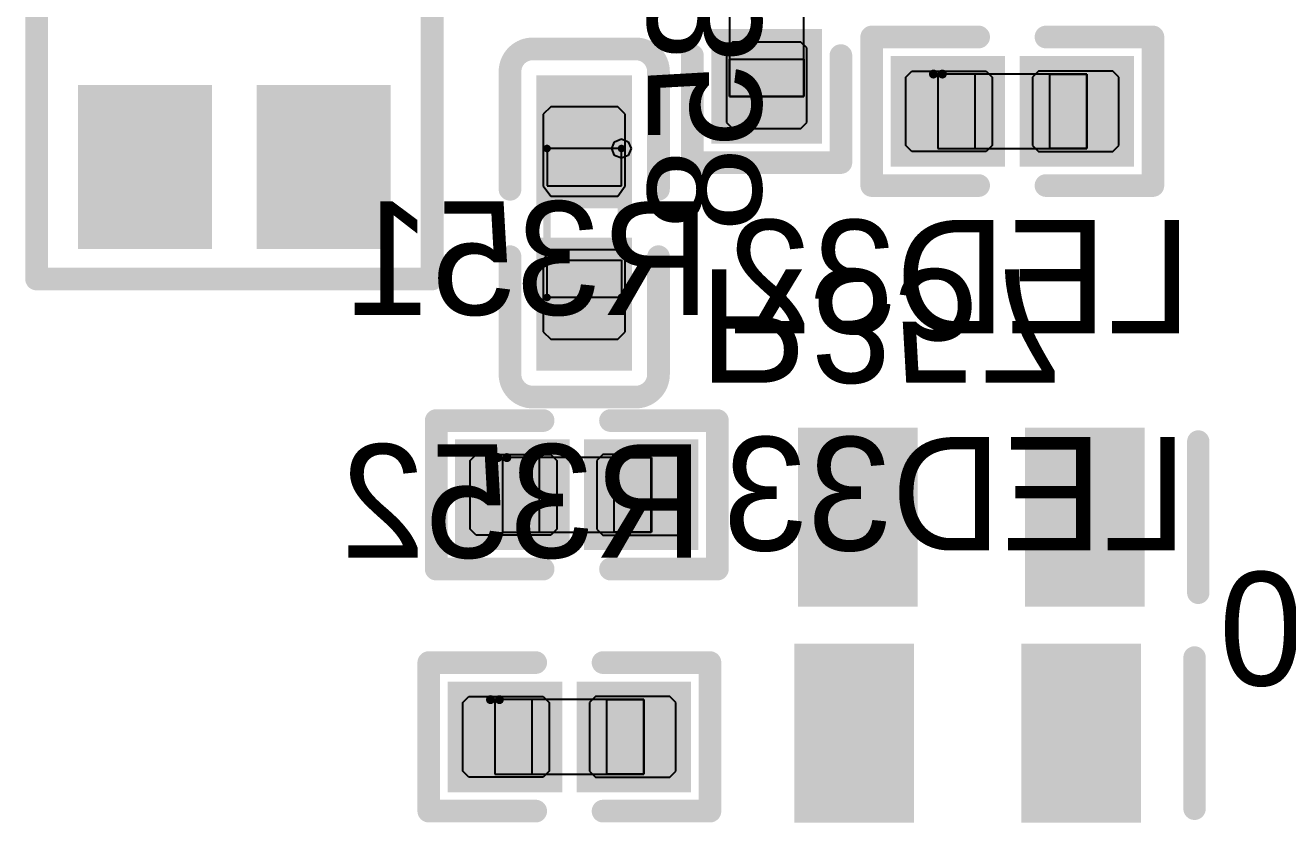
# Model space of a CAD drawing. Header units: millimetres. Extents: x 892 to 1144, y 1011 to 1123.
# Drawn here: x 955.6 to 964.07, y 1030.6 to 1035.95 of the extents above; entities that cross this region are included whole.
import ezdxf

# ---------------------------------------------------------------- set-up
doc = ezdxf.new("R2010")
doc.units = ezdxf.units.MM
for name, color, linetype in [('BottomLayer', 5, 'Continuous'), ('BottomOverlay', 54, 'Continuous'), ('BottomPaste', 16, 'Continuous'), ('BottomSolder', 6, 'Continuous'), ('Mechanical15', 56, 'Continuous'), ('Mechanical4', 56, 'Continuous'), ('Mechanical5', 56, 'Continuous'), ('Mechanical6', 56, 'Continuous')]:
    doc.layers.add(name, color=color, linetype=linetype)

msp = doc.modelspace()

# ---------------------------------------------------------------- linework, layer by layer
at = {"layer": 'BottomLayer'}
for points in [[(960.305, 1035.825), (960.305, 1035.2594), (960.845, 1035.825), (960.845, 1035.2594)], [(961.5094, 1035.105), (962.075, 1035.105), (961.5094, 1035.645), (962.075, 1035.645)], [(962.375, 1035.105), (962.9406, 1035.105), (962.375, 1035.645), (962.9406, 1035.645)], [(959.08, 1035.5651), (959.08, 1034.775), (959.62, 1035.5651), (959.62, 1034.775)], [(956.8, 1035.5001), (956.0001, 1035.5001), (956.8, 1034.5001), (956.0001, 1034.5001)], [(957.9999, 1035.5001), (957.1999, 1035.5001), (957.9999, 1034.5001), (957.1999, 1034.5001)], [(959.08, 1034.475), (959.08, 1033.6849), (959.62, 1034.475), (959.62, 1033.6849)], [(960.888, 1032.15), (961.488, 1032.15), (960.888, 1033.15), (961.488, 1033.15)], [(962.412, 1032.15), (963.012, 1032.15), (962.412, 1033.15), (963.012, 1033.15)], [(958.5844, 1032.53), (959.15, 1032.53), (958.5844, 1033.07), (959.15, 1033.07)], [(959.45, 1032.53), (960.0156, 1032.53), (959.45, 1033.07), (960.0156, 1033.07)], [(960.863, 1030.7), (961.463, 1030.7), (960.863, 1031.7), (961.463, 1031.7)], [(962.387, 1030.7), (962.987, 1030.7), (962.387, 1031.7), (962.987, 1031.7)], [(958.5344, 1030.905), (959.1, 1030.905), (958.5344, 1031.445), (959.1, 1031.445)], [(959.4, 1030.905), (959.9656, 1030.905), (959.4, 1031.445), (959.9656, 1031.445)]]:
    msp.add_solid(points, dxfattribs=at)
at = {"layer": 'BottomOverlay'}
for points, const_width in [([(955.6716, 1034.249), (955.6716, 1037.551)], 0.1524), ([(958.3284, 1034.249), (958.3284, 1037.4291)], 0.1524), ([(961.2808, 1035.8736), (961.9988, 1035.8736)], 0.1524), ([(961.2808, 1034.8764), (961.2808, 1035.8736)], 0.1524), ([(962.4512, 1035.8736), (963.1692, 1035.8736)], 0.1524), ([(963.1692, 1034.8764), (963.1692, 1035.8736)], 0.1524), ([(959.0038, 1035.7937), (959.6962, 1035.7937)], 0.1524), ([(960.0764, 1035.0308), (960.0764, 1035.7488)], 0.1524), ([(961.0736, 1035.0308), (961.0736, 1035.7488)], 0.1524), ([(958.8514, 1034.8512), (958.8514, 1035.6413)], 0.1524), ([(959.8486, 1034.8512), (959.8486, 1035.6413)], 0.1524), ([(960.0764, 1035.0308), (961.0736, 1035.0308)], 0.1524), ([(961.2808, 1034.8764), (961.9988, 1034.8764)], 0.1524), ([(962.4512, 1034.8764), (963.1692, 1034.8764)], 0.1524), ([(958.8514, 1033.6087), (958.8514, 1034.3988)], 0.1524), ([(959.8486, 1033.6087), (959.8486, 1034.3988)], 0.1524), ([(955.6716, 1034.249), (958.3284, 1034.249)], 0.1524), ([(959.0038, 1033.4563), (959.6962, 1033.4563)], 0.1524), ([(958.3558, 1033.2986), (959.0738, 1033.2986)], 0.1524), ([(958.3558, 1032.3014), (958.3558, 1033.2986)], 0.1524), ([(959.5262, 1033.2986), (960.2442, 1033.2986)], 0.1524), ([(960.2442, 1032.3014), (960.2442, 1033.2986)], 0.1524), ([(963.474, 1032.142), (963.474, 1033.158)], 0.15), ([(958.3558, 1032.3014), (959.0738, 1032.3014)], 0.1524), ([(959.5262, 1032.3014), (960.2442, 1032.3014)], 0.1524), ([(958.3058, 1031.6736), (959.0238, 1031.6736)], 0.1524), ([(958.3058, 1030.6764), (958.3058, 1031.6736)], 0.1524), ([(959.4762, 1031.6736), (960.1942, 1031.6736)], 0.1524), ([(960.1942, 1030.6764), (960.1942, 1031.6736)], 0.1524), ([(963.449, 1030.692), (963.449, 1031.708)], 0.15), ([(958.3058, 1030.6764), (959.0238, 1030.6764)], 0.1524), ([(959.4762, 1030.6764), (960.1942, 1030.6764)], 0.1524)]:
    msp.add_lwpolyline(points, dxfattribs=dict(at, const_width=const_width))
for points, const_width in [([(961.2427, 1035.8736, 1), (961.3189, 1035.8736, 1)], 0.0762), ([(961.2427, 1035.8736, 1), (961.3189, 1035.8736, 1)], 0.0762), ([(961.9607, 1035.8736, 1), (962.0369, 1035.8736, 1)], 0.0762), ([(962.4131, 1035.8736, 1), (962.4893, 1035.8736, 1)], 0.0762), ([(963.1311, 1035.8736, 1), (963.2073, 1035.8736, 1)], 0.0762), ([(963.1311, 1035.8736, 1), (963.2073, 1035.8736, 1)], 0.0762), ([(958.9657, 1035.7937, 1), (959.0419, 1035.7937, 1)], 0.0762), ([(958.9657, 1035.7937, 1), (959.0419, 1035.7937, 1)], 0.0762), ([(959.6581, 1035.7937, 1), (959.7343, 1035.7937, 1)], 0.0762), ([(959.6581, 1035.7937, 1), (959.7343, 1035.7937, 1)], 0.0762), ([(960.0383, 1035.7488, 1), (960.1145, 1035.7488, 1)], 0.0762), ([(961.0355, 1035.7488, 1), (961.1117, 1035.7488, 1)], 0.0762), ([(958.8133, 1035.6413, 1), (958.8895, 1035.6413, 1)], 0.0762), ([(958.8133, 1035.6413, 1), (958.8895, 1035.6413, 1)], 0.0762), ([(959.8105, 1035.6413, 1), (959.8867, 1035.6413, 1)], 0.0762), ([(959.8105, 1035.6413, 1), (959.8867, 1035.6413, 1)], 0.0762), ([(960.0383, 1035.0308, 1), (960.1145, 1035.0308, 1)], 0.0762), ([(960.0383, 1035.0308, 1), (960.1145, 1035.0308, 1)], 0.0762), ([(961.0355, 1035.0308, 1), (961.1117, 1035.0308, 1)], 0.0762), ([(961.0355, 1035.0308, 1), (961.1117, 1035.0308, 1)], 0.0762), ([(961.2427, 1034.8764, 1), (961.3189, 1034.8764, 1)], 0.0762), ([(961.2427, 1034.8764, 1), (961.3189, 1034.8764, 1)], 0.0762), ([(961.9607, 1034.8764, 1), (962.0369, 1034.8764, 1)], 0.0762), ([(962.4131, 1034.8764, 1), (962.4893, 1034.8764, 1)], 0.0762), ([(963.1311, 1034.8764, 1), (963.2073, 1034.8764, 1)], 0.0762), ([(963.1311, 1034.8764, 1), (963.2073, 1034.8764, 1)], 0.0762), ([(958.8133, 1034.8512, 1), (958.8895, 1034.8512, 1)], 0.0762), ([(959.8105, 1034.8512, 1), (959.8867, 1034.8512, 1)], 0.0762), ([(958.8133, 1034.3988, 1), (958.8895, 1034.3988, 1)], 0.0762), ([(959.8105, 1034.3988, 1), (959.8867, 1034.3988, 1)], 0.0762), ([(955.6335, 1034.249, 1), (955.7097, 1034.249, 1)], 0.0762), ([(955.6335, 1034.249, 1), (955.7097, 1034.249, 1)], 0.0762), ([(958.2903, 1034.249, 1), (958.3665, 1034.249, 1)], 0.0762), ([(958.2903, 1034.249, 1), (958.3665, 1034.249, 1)], 0.0762), ([(958.8133, 1033.6087, 1), (958.8895, 1033.6087, 1)], 0.0762), ([(958.8133, 1033.6087, 1), (958.8895, 1033.6087, 1)], 0.0762), ([(959.8105, 1033.6087, 1), (959.8867, 1033.6087, 1)], 0.0762), ([(959.8105, 1033.6087, 1), (959.8867, 1033.6087, 1)], 0.0762), ([(958.9657, 1033.4563, 1), (959.0419, 1033.4563, 1)], 0.0762), ([(958.9657, 1033.4563, 1), (959.0419, 1033.4563, 1)], 0.0762), ([(959.6581, 1033.4563, 1), (959.7343, 1033.4563, 1)], 0.0762), ([(959.6581, 1033.4563, 1), (959.7343, 1033.4563, 1)], 0.0762), ([(958.3177, 1033.2986, 1), (958.3939, 1033.2986, 1)], 0.0762), ([(958.3177, 1033.2986, 1), (958.3939, 1033.2986, 1)], 0.0762), ([(959.0357, 1033.2986, 1), (959.1119, 1033.2986, 1)], 0.0762), ([(959.4881, 1033.2986, 1), (959.5643, 1033.2986, 1)], 0.0762), ([(960.2061, 1033.2986, 1), (960.2823, 1033.2986, 1)], 0.0762), ([(960.2061, 1033.2986, 1), (960.2823, 1033.2986, 1)], 0.0762), ([(963.4365, 1033.158, 1), (963.5115, 1033.158, 1)], 0.075), ([(958.3177, 1032.3014, 1), (958.3939, 1032.3014, 1)], 0.0762), ([(958.3177, 1032.3014, 1), (958.3939, 1032.3014, 1)], 0.0762), ([(959.0357, 1032.3014, 1), (959.1119, 1032.3014, 1)], 0.0762), ([(959.4881, 1032.3014, 1), (959.5643, 1032.3014, 1)], 0.0762), ([(960.2061, 1032.3014, 1), (960.2823, 1032.3014, 1)], 0.0762), ([(960.2061, 1032.3014, 1), (960.2823, 1032.3014, 1)], 0.0762), ([(963.4365, 1032.142, 1), (963.5115, 1032.142, 1)], 0.075), ([(958.2677, 1031.6736, 1), (958.3439, 1031.6736, 1)], 0.0762), ([(958.2677, 1031.6736, 1), (958.3439, 1031.6736, 1)], 0.0762), ([(958.9857, 1031.6736, 1), (959.0619, 1031.6736, 1)], 0.0762), ([(959.4381, 1031.6736, 1), (959.5143, 1031.6736, 1)], 0.0762), ([(960.1561, 1031.6736, 1), (960.2323, 1031.6736, 1)], 0.0762), ([(960.1561, 1031.6736, 1), (960.2323, 1031.6736, 1)], 0.0762), ([(963.4115, 1031.708, 1), (963.4865, 1031.708, 1)], 0.075), ([(958.2677, 1030.6764, 1), (958.3439, 1030.6764, 1)], 0.0762), ([(958.2677, 1030.6764, 1), (958.3439, 1030.6764, 1)], 0.0762), ([(958.9857, 1030.6764, 1), (959.0619, 1030.6764, 1)], 0.0762), ([(959.4381, 1030.6764, 1), (959.5143, 1030.6764, 1)], 0.0762), ([(960.1561, 1030.6764, 1), (960.2323, 1030.6764, 1)], 0.0762), ([(960.1561, 1030.6764, 1), (960.2323, 1030.6764, 1)], 0.0762), ([(963.4115, 1030.692, 1), (963.4865, 1030.692, 1)], 0.075)]:
    msp.add_lwpolyline(points, format="xyb", close=True, dxfattribs=dict(at, const_width=const_width))
at = {"layer": 'BottomOverlay', "const_width": 0.1524}
for points in [[(958.8514, 1035.6413, -0.414214), (959.0038, 1035.7937)], [(959.6962, 1035.7937, -0.414214), (959.8486, 1035.6413)], [(959.0038, 1033.4563, -0.414214), (958.8514, 1033.6087)], [(959.8486, 1033.6087, -0.414214), (959.6962, 1033.4563)]]:
    msp.add_lwpolyline(points, format="xyb", dxfattribs=at)
at = {"layer": 'BottomPaste'}
for p, q in [((960.345, 1035.84), (960.305, 1035.8)), ((960.305, 1035.8), (960.305, 1035.2994)), ((960.805, 1035.84), (960.345, 1035.84)), ((960.845, 1035.8), (960.805, 1035.84)), ((960.845, 1035.2994), (960.845, 1035.8)), ((961.5094, 1035.605), (961.5494, 1035.645)), ((961.5494, 1035.645), (962.05, 1035.645)), ((962.05, 1035.645), (962.09, 1035.605)), ((962.4, 1035.645), (962.36, 1035.605)), ((962.9006, 1035.645), (962.4, 1035.645)), ((962.9406, 1035.605), (962.9006, 1035.645)), ((961.5094, 1035.145), (961.5094, 1035.605)), ((962.09, 1035.605), (962.09, 1035.145)), ((962.36, 1035.605), (962.36, 1035.145)), ((962.9406, 1035.145), (962.9406, 1035.605)), ((959.125, 1035.405), (959.075, 1035.355)), ((959.575, 1035.405), (959.125, 1035.405)), ((959.625, 1035.355), (959.575, 1035.405)), ((959.075, 1035.355), (959.075, 1034.875)), ((959.625, 1034.875), (959.625, 1035.355)), ((960.305, 1035.2994), (960.345, 1035.2594)), ((960.805, 1035.2594), (960.845, 1035.2994)), ((960.345, 1035.2594), (960.805, 1035.2594)), ((961.5494, 1035.105), (961.5094, 1035.145)), ((962.09, 1035.145), (962.05, 1035.105)), ((962.36, 1035.145), (962.4, 1035.105)), ((962.9006, 1035.105), (962.9406, 1035.145)), ((962.05, 1035.105), (961.5494, 1035.105)), ((962.4, 1035.105), (962.9006, 1035.105)), ((959.075, 1034.875), (959.125, 1034.805)), ((959.575, 1034.805), (959.625, 1034.875)), ((959.125, 1034.805), (959.575, 1034.805)), ((959.125, 1034.445), (959.075, 1034.375)), ((959.575, 1034.445), (959.125, 1034.445)), ((959.625, 1034.375), (959.575, 1034.445)), ((959.075, 1034.375), (959.075, 1033.895)), ((959.625, 1033.895), (959.625, 1034.375)), ((959.075, 1033.895), (959.125, 1033.845)), ((959.125, 1033.845), (959.575, 1033.845)), ((959.575, 1033.845), (959.625, 1033.895)), ((958.5844, 1033.03), (958.6244, 1033.07)), ((958.5844, 1032.57), (958.5844, 1033.03)), ((958.6244, 1033.07), (959.125, 1033.07)), ((959.125, 1033.07), (959.165, 1033.03)), ((959.165, 1033.03), (959.165, 1032.57)), ((959.475, 1033.07), (959.435, 1033.03)), ((959.435, 1033.03), (959.435, 1032.57)), ((959.9756, 1033.07), (959.475, 1033.07)), ((960.0156, 1033.03), (959.9756, 1033.07)), ((960.0156, 1032.57), (960.0156, 1033.03)), ((958.6244, 1032.53), (958.5844, 1032.57)), ((959.165, 1032.57), (959.125, 1032.53)), ((959.435, 1032.57), (959.475, 1032.53)), ((959.9756, 1032.53), (960.0156, 1032.57)), ((959.125, 1032.53), (958.6244, 1032.53)), ((959.475, 1032.53), (959.9756, 1032.53)), ((958.5344, 1031.405), (958.5744, 1031.445)), ((958.5344, 1030.945), (958.5344, 1031.405)), ((958.5744, 1031.445), (959.075, 1031.445)), ((959.075, 1031.445), (959.115, 1031.405)), ((959.115, 1031.405), (959.115, 1030.945)), ((959.425, 1031.445), (959.385, 1031.405)), ((959.385, 1031.405), (959.385, 1030.945)), ((959.9256, 1031.445), (959.425, 1031.445)), ((959.9656, 1031.405), (959.9256, 1031.445)), ((959.9656, 1030.945), (959.9656, 1031.405)), ((958.5744, 1030.905), (958.5344, 1030.945)), ((959.075, 1030.905), (958.5744, 1030.905)), ((959.115, 1030.945), (959.075, 1030.905)), ((959.385, 1030.945), (959.425, 1030.905)), ((959.425, 1030.905), (959.9256, 1030.905)), ((959.9256, 1030.905), (959.9656, 1030.945))]:
    msp.add_line(p, q, dxfattribs=at)
for points in [[(960.305, 1035.825), (960.305, 1035.2594), (960.845, 1035.825), (960.845, 1035.2594)], [(961.5094, 1035.105), (962.075, 1035.105), (961.5094, 1035.645), (962.075, 1035.645)], [(962.375, 1035.105), (962.9406, 1035.105), (962.375, 1035.645), (962.9406, 1035.645)], [(959.08, 1035.5651), (959.08, 1034.775), (959.62, 1035.5651), (959.62, 1034.775)], [(956.8, 1035.5001), (956.0001, 1035.5001), (956.8, 1034.5001), (956.0001, 1034.5001)], [(957.9999, 1035.5001), (957.1999, 1035.5001), (957.9999, 1034.5001), (957.1999, 1034.5001)], [(959.08, 1034.475), (959.08, 1033.6849), (959.62, 1034.475), (959.62, 1033.6849)], [(960.888, 1032.15), (961.488, 1032.15), (960.888, 1033.15), (961.488, 1033.15)], [(962.412, 1032.15), (963.012, 1032.15), (962.412, 1033.15), (963.012, 1033.15)], [(958.5844, 1032.53), (959.15, 1032.53), (958.5844, 1033.07), (959.15, 1033.07)], [(959.45, 1032.53), (960.0156, 1032.53), (959.45, 1033.07), (960.0156, 1033.07)], [(960.863, 1030.7), (961.463, 1030.7), (960.863, 1031.7), (961.463, 1031.7)], [(962.387, 1030.7), (962.987, 1030.7), (962.387, 1031.7), (962.987, 1031.7)], [(958.5344, 1030.905), (959.1, 1030.905), (958.5344, 1031.445), (959.1, 1031.445)], [(959.4, 1030.905), (959.9656, 1030.905), (959.4, 1031.445), (959.9656, 1031.445)]]:
    msp.add_solid(points, dxfattribs=at)
at = {"layer": 'BottomSolder'}
for points in [[(960.2034, 1035.9266), (960.2034, 1035.1578), (960.9466, 1035.9266), (960.9466, 1035.1578)], [(961.4078, 1035.0034), (962.1766, 1035.0034), (961.4078, 1035.7466), (962.1766, 1035.7466)], [(962.2734, 1035.0034), (963.0422, 1035.0034), (962.2734, 1035.7466), (963.0422, 1035.7466)], [(956.8508, 1035.5509), (955.9493, 1035.5509), (956.8508, 1034.4493), (955.9493, 1034.4493)], [(958.0507, 1035.5509), (957.1491, 1035.5509), (958.0507, 1034.4493), (957.1491, 1034.4493)], [(959.0292, 1035.6159), (959.0292, 1034.7242), (959.6708, 1035.6159), (959.6708, 1034.7242)], [(959.0292, 1034.5258), (959.0292, 1033.6341), (959.6708, 1034.5258), (959.6708, 1033.6341)], [(960.7864, 1032.0484), (961.5896, 1032.0484), (960.7864, 1033.2516), (961.5896, 1033.2516)], [(962.3104, 1032.0484), (963.1136, 1032.0484), (962.3104, 1033.2516), (963.1136, 1033.2516)], [(958.4828, 1032.4284), (959.2516, 1032.4284), (958.4828, 1033.1716), (959.2516, 1033.1716)], [(959.3484, 1032.4284), (960.1172, 1032.4284), (959.3484, 1033.1716), (960.1172, 1033.1716)], [(960.7614, 1030.5984), (961.5646, 1030.5984), (960.7614, 1031.8016), (961.5646, 1031.8016)], [(962.2854, 1030.5984), (963.0886, 1030.5984), (962.2854, 1031.8016), (963.0886, 1031.8016)], [(958.4328, 1030.8034), (959.2016, 1030.8034), (958.4328, 1031.5466), (959.2016, 1031.5466)], [(959.2984, 1030.8034), (960.0672, 1030.8034), (959.2984, 1031.5466), (960.0672, 1031.5466)]]:
    msp.add_solid(points, dxfattribs=at)
at = {"layer": 'Mechanical15'}
for p, q in [((959.6, 1035.125), (959.1, 1035.125)), ((959.1, 1035.125), (959.1, 1034.875)), ((959.5351, 1035.125), (959.5541, 1035.1709)), ((959.5541, 1035.0791), (959.5351, 1035.125)), ((959.5541, 1035.1709), (959.6, 1035.1899)), ((959.6, 1035.1899), (959.6459, 1035.1709)), ((959.6, 1034.875), (959.6, 1035.125)), ((959.6459, 1035.1709), (959.6649, 1035.125)), ((959.6649, 1035.125), (959.6459, 1035.0791)), ((959.6, 1035.0601), (959.5541, 1035.0791)), ((959.6459, 1035.0791), (959.6, 1035.0601)), ((959.1, 1034.875), (959.6, 1034.875)), ((959.1, 1034.125), (959.1, 1034.375)), ((959.1, 1034.375), (959.6, 1034.375)), ((959.6, 1034.375), (959.6, 1034.125)), ((959.6, 1034.125), (959.1, 1034.125))]:
    msp.add_line(p, q, dxfattribs=at)
at = {"layer": 'Mechanical15', "const_width": 0.0508}
for points in [[(959.1, 1034.125), (959.1, 1035.125)], [(959.1, 1035.125), (959.6, 1035.125)], [(959.6, 1034.125), (959.6, 1035.125)], [(959.1, 1034.125), (959.6, 1034.125)]]:
    msp.add_lwpolyline(points, dxfattribs=at)
at = {"layer": 'Mechanical15', "const_width": 0.0254}
for points in [[(959.0873, 1035.125, 1), (959.1127, 1035.125, 1)], [(959.0873, 1035.125, 1), (959.1127, 1035.125, 1)], [(959.5873, 1035.125, 1), (959.6127, 1035.125, 1)], [(959.5873, 1035.125, 1), (959.6127, 1035.125, 1)], [(959.0873, 1034.125, 1), (959.1127, 1034.125, 1)], [(959.0873, 1034.125, 1), (959.1127, 1034.125, 1)], [(959.5873, 1034.125, 1), (959.6127, 1034.125, 1)], [(959.5873, 1034.125, 1), (959.6127, 1034.125, 1)]]:
    msp.add_lwpolyline(points, format="xyb", close=True, dxfattribs=at)
at = {"layer": 'Mechanical4'}
for p, q in [((960.3251, 1036.4749), (960.3251, 1035.4749)), ((960.8252, 1035.4749), (960.8252, 1036.4749)), ((962.7251, 1035.6252), (961.7251, 1035.6252)), ((961.7251, 1035.6252), (961.7251, 1035.1251)), ((962.7251, 1035.1251), (962.7251, 1035.6252)), ((960.3251, 1035.4749), (960.8252, 1035.4749)), ((961.7251, 1035.1251), (962.7251, 1035.1251)), ((959.8001, 1033.0502), (958.8001, 1033.0502)), ((958.8001, 1033.0502), (958.8001, 1032.5501)), ((959.8001, 1032.5501), (959.8001, 1033.0502)), ((958.8001, 1032.5501), (959.8001, 1032.5501)), ((959.7501, 1031.4252), (958.7501, 1031.4252)), ((958.7501, 1031.4252), (958.7501, 1030.9251)), ((959.7501, 1030.9251), (959.7501, 1031.4252)), ((958.7501, 1030.9251), (959.7501, 1030.9251))]:
    msp.add_line(p, q, dxfattribs=at)
at = {"layer": 'Mechanical5'}
for p, q in [((960.325, 1035.474), (960.325, 1035.724)), ((960.325, 1035.724), (960.825, 1035.724)), ((960.825, 1035.724), (960.825, 1035.474)), ((961.975, 1035.625), (961.725, 1035.625)), ((961.725, 1035.625), (961.725, 1035.125)), ((961.975, 1035.125), (961.975, 1035.625)), ((962.476, 1035.625), (962.726, 1035.625)), ((962.476, 1035.125), (962.476, 1035.625)), ((962.726, 1035.625), (962.726, 1035.125)), ((960.825, 1035.474), (960.325, 1035.474)), ((961.725, 1035.125), (961.975, 1035.125)), ((962.726, 1035.125), (962.476, 1035.125)), ((959.05, 1033.05), (958.8, 1033.05)), ((958.8, 1033.05), (958.8, 1032.55)), ((959.05, 1032.55), (959.05, 1033.05)), ((959.551, 1033.05), (959.801, 1033.05)), ((959.551, 1032.55), (959.551, 1033.05)), ((959.801, 1033.05), (959.801, 1032.55)), ((958.8, 1032.55), (959.05, 1032.55)), ((959.801, 1032.55), (959.551, 1032.55)), ((959, 1031.425), (958.75, 1031.425)), ((958.75, 1031.425), (958.75, 1030.925)), ((959, 1030.925), (959, 1031.425)), ((959.501, 1031.425), (959.751, 1031.425)), ((959.501, 1030.925), (959.501, 1031.425)), ((959.751, 1031.425), (959.751, 1030.925)), ((958.75, 1030.925), (959, 1030.925)), ((959.751, 1030.925), (959.501, 1030.925))]:
    msp.add_line(p, q, dxfattribs=at)
at = {"layer": 'Mechanical6'}
for points, const_width in [([(961.7551, 1035.6249, 1), (961.6952, 1035.6249, 1)], 0.06), ([(961.6802, 1035.6249, 1), (961.7102, 1035.6249, 1)], 0.03), ([(961.7401, 1035.6249, 1), (961.7701, 1035.6249, 1)], 0.03), ([(958.8301, 1033.0499, 1), (958.7702, 1033.0499, 1)], 0.06), ([(958.7552, 1033.0499, 1), (958.7852, 1033.0499, 1)], 0.03), ([(958.8151, 1033.0499, 1), (958.8451, 1033.0499, 1)], 0.03), ([(958.7801, 1031.4249, 1), (958.7202, 1031.4249, 1)], 0.06), ([(958.7052, 1031.4249, 1), (958.7352, 1031.4249, 1)], 0.03), ([(958.7651, 1031.4249, 1), (958.7951, 1031.4249, 1)], 0.03)]:
    msp.add_lwpolyline(points, format="xyb", close=True, dxfattribs=dict(at, const_width=const_width))

# ---------------------------------------------------------------- texts
at = {"layer": 'BottomOverlay', "text_generation_flag": 2}
for s, rotation, p in [('R358', 90, (960.5392, 1037.0012)), ('R357', 180, (960.1254, 1034.3142))]:
    msp.add_text(s, height=0.762, rotation=rotation, dxfattribs=at).set_placement(p)
for s, p in [('R351', (960.195, 1034.0082)), ('LED32', (963.4276, 1033.8836)), ('LED33', (963.3986, 1032.4262)), ('R352', (960.151, 1032.3774)), ('C170', (966.0494, 1031.52))]:
    msp.add_text(s, height=0.762, dxfattribs=at).set_placement(p)

doc.saveas('drawing.dxf')
